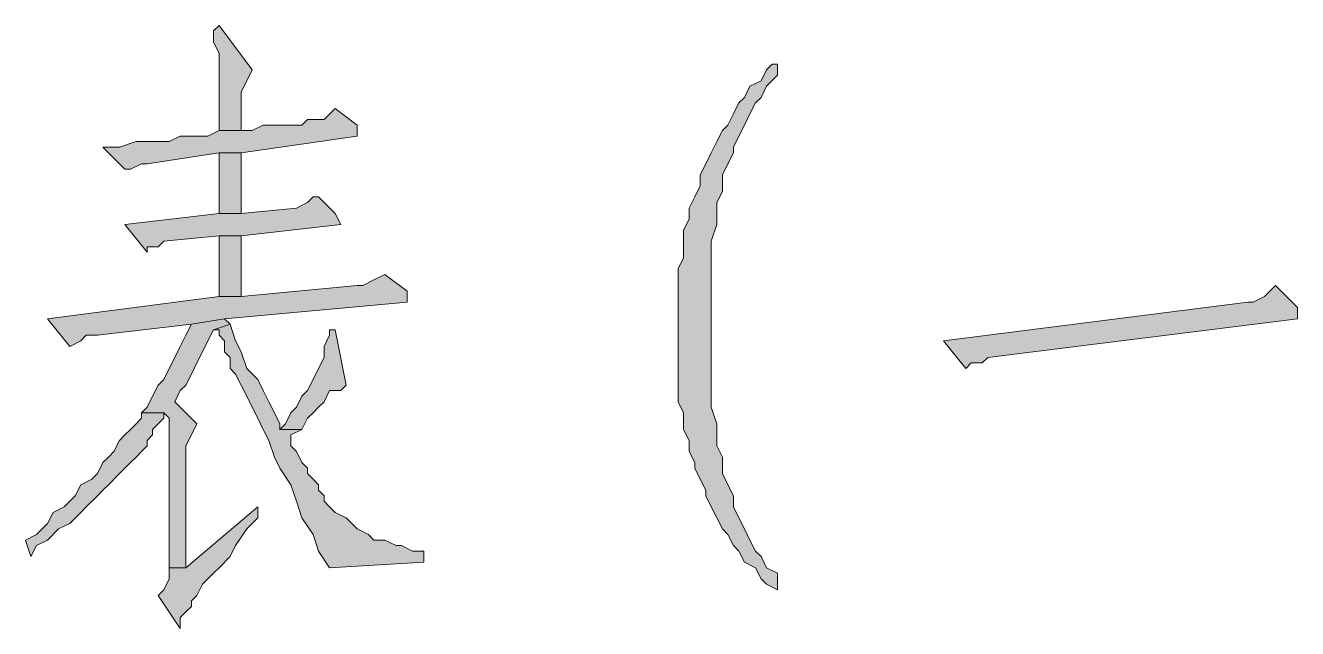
# Model space of a CAD drawing. Header units: millimetres. Extents: x 24 to 410, y 10 to 282.
# Drawn here: x 313.35 to 323.09, y 175.6 to 180.21 of the extents above; entities that cross this region are included whole.
import ezdxf

# ---------------------------------------------------------------- set-up
doc = ezdxf.new("R2010")
doc.units = ezdxf.units.MM

msp = doc.modelspace()

# ---------------------------------------------------------------- hatches: boundary and pattern name
h = msp.add_hatch(color=7)
h.dxf.hatch_style = 2
h.paths.add_polyline_path([(314.833, 180.213), (314.790667, 180.170667), (314.790667, 180.086), (314.833, 180.001333), (314.833, 179.408667), (315.002333, 179.408667), (315.002333, 179.705), (315.044667, 179.789667), (315.087, 179.874333)])
h = msp.add_hatch(color=7)
h.dxf.hatch_style = 2
h.paths.add_polyline_path([(319.108667, 179.916667), (319.066333, 179.916667), (319.024, 179.874333), (318.981667, 179.789667), (318.897, 179.747333), (318.854667, 179.662667), (318.812333, 179.620333), (318.77, 179.535667), (318.727667, 179.451), (318.685333, 179.408667), (318.643, 179.324), (318.600667, 179.239333), (318.558333, 179.154667), (318.516, 179.07), (318.516, 178.985333), (318.473667, 178.900667), (318.431333, 178.816), (318.431333, 178.731333), (318.389, 178.646667), (318.389, 178.435), (318.346667, 178.350333), (318.346667, 178.054), (318.346667, 177.969333), (318.346667, 177.334333), (318.389, 177.249667), (318.389, 177.122667), (318.431333, 177.038), (318.431333, 176.953333), (318.473667, 176.868667), (318.473667, 176.826333), (318.516, 176.741667), (318.558333, 176.657), (318.558333, 176.614667), (318.600667, 176.53), (318.643, 176.445333), (318.685333, 176.360667), (318.727667, 176.318333), (318.77, 176.233667), (318.812333, 176.191333), (318.854667, 176.106667), (318.939333, 176.064333), (318.981667, 175.979667), (319.024, 175.937333), (319.108667, 175.895), (319.108667, 176.022), (319.024, 176.064333), (318.981667, 176.149), (318.939333, 176.191333), (318.897, 176.276), (318.854667, 176.360667), (318.812333, 176.445333), (318.77, 176.53), (318.77, 176.614667), (318.727667, 176.699333), (318.685333, 176.784), (318.685333, 176.911), (318.643, 176.995667), (318.643, 177.165), (318.600667, 177.292), (318.600667, 178.562), (318.643, 178.689), (318.643, 178.858333), (318.685333, 178.943), (318.685333, 179.07), (318.727667, 179.154667), (318.77, 179.239333), (318.77, 179.281667), (318.812333, 179.366333), (318.854667, 179.451), (318.897, 179.535667), (318.939333, 179.620333), (318.981667, 179.662667), (319.024, 179.747333), (319.108667, 179.832)])
h = msp.add_hatch(color=7)
h.dxf.hatch_style = 2
h.paths.add_polyline_path([(315.722, 179.578), (315.637333, 179.493333), (315.510333, 179.493333), (315.468, 179.451), (315.171667, 179.451), (315.087, 179.408667), (314.833, 179.408667), (314.748333, 179.366333), (314.536667, 179.366333), (314.452, 179.324), (314.325, 179.324), (314.198, 179.324), (314.071, 179.281667), (313.944, 179.281667), (314.113333, 179.112333), (314.155667, 179.112333), (314.240333, 179.154667), (314.282667, 179.154667), (314.833, 179.239333), (315.002333, 179.239333), (315.891333, 179.366333), (315.891333, 179.451)])
h = msp.add_hatch(color=7)
h.dxf.hatch_style = 2
h.paths.add_polyline_path([(315.002333, 179.239333), (314.833, 179.239333), (314.833, 178.773667), (315.002333, 178.773667), (315.002333, 178.816)])
h = msp.add_hatch(color=7)
h.dxf.hatch_style = 2
h.paths.add_polyline_path([(315.595, 178.900667), (315.552667, 178.900667), (315.510333, 178.858333), (315.425667, 178.816), (315.002333, 178.773667), (314.833, 178.773667), (314.113333, 178.689), (314.282667, 178.477333), (314.282667, 178.519667), (314.367333, 178.519667), (314.409667, 178.562), (314.833, 178.604333), (315.002333, 178.604333), (315.764333, 178.689), (315.722, 178.773667)])
h = msp.add_hatch(color=7)
h.dxf.hatch_style = 2
h.paths.add_polyline_path([(315.002333, 178.604333), (314.833, 178.604333), (314.833, 178.138667), (315.002333, 178.138667), (315.002333, 178.223333)])
h = msp.add_hatch(color=7)
h.dxf.hatch_style = 2
h.paths.add_polyline_path([(316.103, 178.308), (316.018333, 178.265667), (315.933667, 178.223333), (315.891333, 178.223333), (315.002333, 178.138667), (314.833, 178.138667), (313.520667, 177.969333), (313.69, 177.757667), (313.774667, 177.8), (313.817, 177.842333), (313.901667, 177.842333), (314.621333, 177.927), (314.875333, 177.969333), (316.272333, 178.096333), (316.272333, 178.181)])
h = msp.add_hatch(color=7)
h.dxf.hatch_style = 2
h.paths.add_polyline_path([(322.918667, 178.223333), (322.876333, 178.181), (322.834, 178.138667), (322.749333, 178.096333), (322.707, 178.096333), (320.378667, 177.8), (320.548, 177.588333), (320.590333, 177.630667), (320.675, 177.630667), (320.717333, 177.673), (323.088, 177.969333), (323.088, 178.054)])
h = msp.add_hatch(color=7)
h.dxf.hatch_style = 2
h.paths.add_polyline_path([(314.875333, 177.969333), (314.621333, 177.927), (314.579, 177.842333), (314.536667, 177.757667), (314.494333, 177.673), (314.452, 177.588333), (314.409667, 177.503667), (314.367333, 177.461333), (314.325, 177.376667), (314.282667, 177.292), (314.240333, 177.249667), (314.409667, 177.249667), (314.452, 177.207333), (314.452, 176.064333), (314.579, 176.064333), (314.579, 176.106667), (314.579, 176.995667), (314.621333, 177.080333), (314.663667, 177.165), (314.494333, 177.334333), (314.536667, 177.419), (314.579, 177.461333), (314.621333, 177.546), (314.663667, 177.630667), (314.706, 177.715333), (314.748333, 177.8), (314.790667, 177.884667), (314.917667, 177.927)])
h = msp.add_hatch(color=7)
h.dxf.hatch_style = 2
h.paths.add_polyline_path([(314.917667, 177.927), (314.790667, 177.884667), (314.833, 177.884667), (314.833, 177.842333), (314.875333, 177.8), (314.875333, 177.715333), (314.917667, 177.673), (314.917667, 177.588333), (314.96, 177.546), (315.002333, 177.461333), (315.044667, 177.376667), (315.087, 177.292), (315.129333, 177.207333), (315.171667, 177.122667), (315.214, 177.038), (315.256333, 176.911), (315.298667, 176.826333), (315.383333, 176.699333), (315.425667, 176.572333), (315.468, 176.445333), (315.552667, 176.318333), (315.595, 176.191333), (315.679667, 176.064333), (316.399333, 176.106667), (316.399333, 176.191333), (316.314667, 176.191333), (316.23, 176.233667), (316.187667, 176.233667), (316.103, 176.276), (316.018333, 176.276), (315.976, 176.318333), (315.891333, 176.360667), (315.849, 176.403), (315.806667, 176.445333), (315.722, 176.487667), (315.679667, 176.53), (315.637333, 176.572333), (315.637333, 176.614667), (315.595, 176.657), (315.595, 176.699333), (315.552667, 176.741667), (315.510333, 176.784), (315.510333, 176.826333), (315.468, 176.868667), (315.425667, 176.953333), (315.383333, 176.995667), (315.383333, 177.080333), (315.468, 177.122667), (315.298667, 177.122667), (315.298667, 177.165), (315.256333, 177.249667), (315.214, 177.334333), (315.171667, 177.419), (315.129333, 177.503667), (315.044667, 177.588333), (315.002333, 177.715333), (314.96, 177.8)])
h = msp.add_hatch(color=7)
h.dxf.hatch_style = 2
h.paths.add_polyline_path([(315.722, 177.884667), (315.679667, 177.884667), (315.679667, 177.842333), (315.637333, 177.757667), (315.637333, 177.673), (315.595, 177.588333), (315.552667, 177.503667), (315.510333, 177.419), (315.468, 177.376667), (315.425667, 177.292), (315.383333, 177.249667), (315.341, 177.165), (315.298667, 177.122667), (315.468, 177.122667), (315.510333, 177.207333), (315.552667, 177.249667), (315.595, 177.292), (315.637333, 177.334333), (315.679667, 177.419), (315.764333, 177.419), (315.806667, 177.461333)])
h = msp.add_hatch(color=7)
h.dxf.hatch_style = 2
h.paths.add_polyline_path([(314.240333, 177.249667), (314.240333, 177.207333), (314.198, 177.165), (314.155667, 177.122667), (314.113333, 177.080333), (314.071, 177.038), (314.028667, 176.953333), (313.986333, 176.911), (313.944, 176.868667), (313.901667, 176.784), (313.859333, 176.741667), (313.774667, 176.699333), (313.732333, 176.614667), (313.647667, 176.53), (313.563, 176.487667), (313.520667, 176.403), (313.436, 176.318333), (313.351333, 176.276), (313.393667, 176.149), (313.436, 176.233667), (313.520667, 176.276), (313.605333, 176.360667), (313.69, 176.403), (313.774667, 176.487667), (313.817, 176.53), (313.901667, 176.614667), (313.944, 176.657), (313.986333, 176.699333), (314.071, 176.784), (314.113333, 176.826333), (314.155667, 176.868667), (314.198, 176.911), (314.240333, 176.953333), (314.282667, 176.995667), (314.282667, 177.038), (314.325, 177.080333), (314.325, 177.122667), (314.367333, 177.165), (314.409667, 177.207333), (314.409667, 177.249667)])
h = msp.add_hatch(color=7)
h.dxf.hatch_style = 2
h.paths.add_polyline_path([(315.129333, 176.53), (314.579, 176.064333), (314.452, 176.064333), (314.452, 176.022), (314.452, 175.979667), (314.409667, 175.895), (314.367333, 175.852667), (314.536667, 175.598667), (314.536667, 175.683333), (314.579, 175.725667), (314.621333, 175.768), (314.621333, 175.810333), (314.663667, 175.852667), (314.706, 175.937333), (314.790667, 176.022), (314.833, 176.064333), (314.917667, 176.149), (314.96, 176.233667), (315.044667, 176.360667), (315.129333, 176.445333)])

# ---------------------------------------------------------------- linework, layer by layer
at = {"color": 7, "lineweight": 0}
for points in [[(314.833, 180.213), (314.790667, 180.170667), (314.790667, 180.086), (314.833, 180.001333), (314.833, 179.408667), (315.002333, 179.408667), (315.002333, 179.705), (315.044667, 179.789667), (315.087, 179.874333)], [(319.108667, 179.916667), (319.066333, 179.916667), (319.024, 179.874333), (318.981667, 179.789667), (318.897, 179.747333), (318.854667, 179.662667), (318.812333, 179.620333), (318.77, 179.535667), (318.727667, 179.451), (318.685333, 179.408667), (318.643, 179.324), (318.600667, 179.239333), (318.558333, 179.154667), (318.516, 179.07), (318.516, 178.985333), (318.473667, 178.900667), (318.431333, 178.816), (318.431333, 178.731333), (318.389, 178.646667), (318.389, 178.435), (318.346667, 178.350333), (318.346667, 178.054), (318.346667, 177.969333), (318.346667, 177.334333), (318.389, 177.249667), (318.389, 177.122667), (318.431333, 177.038), (318.431333, 176.953333), (318.473667, 176.868667), (318.473667, 176.826333), (318.516, 176.741667), (318.558333, 176.657), (318.558333, 176.614667), (318.600667, 176.53), (318.643, 176.445333), (318.685333, 176.360667), (318.727667, 176.318333), (318.77, 176.233667), (318.812333, 176.191333), (318.854667, 176.106667), (318.939333, 176.064333), (318.981667, 175.979667), (319.024, 175.937333), (319.108667, 175.895), (319.108667, 176.022), (319.024, 176.064333), (318.981667, 176.149), (318.939333, 176.191333), (318.897, 176.276), (318.854667, 176.360667), (318.812333, 176.445333), (318.77, 176.53), (318.77, 176.614667), (318.727667, 176.699333), (318.685333, 176.784), (318.685333, 176.911), (318.643, 176.995667), (318.643, 177.165), (318.600667, 177.292), (318.600667, 178.562), (318.643, 178.689), (318.643, 178.858333), (318.685333, 178.943), (318.685333, 179.07), (318.727667, 179.154667), (318.77, 179.239333), (318.77, 179.281667), (318.812333, 179.366333), (318.854667, 179.451), (318.897, 179.535667), (318.939333, 179.620333), (318.981667, 179.662667), (319.024, 179.747333), (319.108667, 179.832)], [(315.722, 179.578), (315.637333, 179.493333), (315.510333, 179.493333), (315.468, 179.451), (315.171667, 179.451), (315.087, 179.408667), (314.833, 179.408667), (314.748333, 179.366333), (314.536667, 179.366333), (314.452, 179.324), (314.325, 179.324), (314.198, 179.324), (314.071, 179.281667), (313.944, 179.281667), (314.113333, 179.112333), (314.155667, 179.112333), (314.240333, 179.154667), (314.282667, 179.154667), (314.833, 179.239333), (315.002333, 179.239333), (315.891333, 179.366333), (315.891333, 179.451)], [(315.002333, 179.239333), (314.833, 179.239333), (314.833, 178.773667), (315.002333, 178.773667), (315.002333, 178.816)], [(315.595, 178.900667), (315.552667, 178.900667), (315.510333, 178.858333), (315.425667, 178.816), (315.002333, 178.773667), (314.833, 178.773667), (314.113333, 178.689), (314.282667, 178.477333), (314.282667, 178.519667), (314.367333, 178.519667), (314.409667, 178.562), (314.833, 178.604333), (315.002333, 178.604333), (315.764333, 178.689), (315.722, 178.773667)], [(315.002333, 178.604333), (314.833, 178.604333), (314.833, 178.138667), (315.002333, 178.138667), (315.002333, 178.223333)], [(316.103, 178.308), (316.018333, 178.265667), (315.933667, 178.223333), (315.891333, 178.223333), (315.002333, 178.138667), (314.833, 178.138667), (313.520667, 177.969333), (313.69, 177.757667), (313.774667, 177.8), (313.817, 177.842333), (313.901667, 177.842333), (314.621333, 177.927), (314.875333, 177.969333), (316.272333, 178.096333), (316.272333, 178.181)], [(322.918667, 178.223333), (322.876333, 178.181), (322.834, 178.138667), (322.749333, 178.096333), (322.707, 178.096333), (320.378667, 177.8), (320.548, 177.588333), (320.590333, 177.630667), (320.675, 177.630667), (320.717333, 177.673), (323.088, 177.969333), (323.088, 178.054)], [(314.875333, 177.969333), (314.621333, 177.927), (314.579, 177.842333), (314.536667, 177.757667), (314.494333, 177.673), (314.452, 177.588333), (314.409667, 177.503667), (314.367333, 177.461333), (314.325, 177.376667), (314.282667, 177.292), (314.240333, 177.249667), (314.409667, 177.249667), (314.452, 177.207333), (314.452, 176.064333), (314.579, 176.064333), (314.579, 176.106667), (314.579, 176.995667), (314.621333, 177.080333), (314.663667, 177.165), (314.494333, 177.334333), (314.536667, 177.419), (314.579, 177.461333), (314.621333, 177.546), (314.663667, 177.630667), (314.706, 177.715333), (314.748333, 177.8), (314.790667, 177.884667), (314.917667, 177.927)], [(314.917667, 177.927), (314.790667, 177.884667), (314.833, 177.884667), (314.833, 177.842333), (314.875333, 177.8), (314.875333, 177.715333), (314.917667, 177.673), (314.917667, 177.588333), (314.96, 177.546), (315.002333, 177.461333), (315.044667, 177.376667), (315.087, 177.292), (315.129333, 177.207333), (315.171667, 177.122667), (315.214, 177.038), (315.256333, 176.911), (315.298667, 176.826333), (315.383333, 176.699333), (315.425667, 176.572333), (315.468, 176.445333), (315.552667, 176.318333), (315.595, 176.191333), (315.679667, 176.064333), (316.399333, 176.106667), (316.399333, 176.191333), (316.314667, 176.191333), (316.23, 176.233667), (316.187667, 176.233667), (316.103, 176.276), (316.018333, 176.276), (315.976, 176.318333), (315.891333, 176.360667), (315.849, 176.403), (315.806667, 176.445333), (315.722, 176.487667), (315.679667, 176.53), (315.637333, 176.572333), (315.637333, 176.614667), (315.595, 176.657), (315.595, 176.699333), (315.552667, 176.741667), (315.510333, 176.784), (315.510333, 176.826333), (315.468, 176.868667), (315.425667, 176.953333), (315.383333, 176.995667), (315.383333, 177.080333), (315.468, 177.122667), (315.298667, 177.122667), (315.298667, 177.165), (315.256333, 177.249667), (315.214, 177.334333), (315.171667, 177.419), (315.129333, 177.503667), (315.044667, 177.588333), (315.002333, 177.715333), (314.96, 177.8)], [(315.722, 177.884667), (315.679667, 177.884667), (315.679667, 177.842333), (315.637333, 177.757667), (315.637333, 177.673), (315.595, 177.588333), (315.552667, 177.503667), (315.510333, 177.419), (315.468, 177.376667), (315.425667, 177.292), (315.383333, 177.249667), (315.341, 177.165), (315.298667, 177.122667), (315.468, 177.122667), (315.510333, 177.207333), (315.552667, 177.249667), (315.595, 177.292), (315.637333, 177.334333), (315.679667, 177.419), (315.764333, 177.419), (315.806667, 177.461333)], [(314.240333, 177.249667), (314.240333, 177.207333), (314.198, 177.165), (314.155667, 177.122667), (314.113333, 177.080333), (314.071, 177.038), (314.028667, 176.953333), (313.986333, 176.911), (313.944, 176.868667), (313.901667, 176.784), (313.859333, 176.741667), (313.774667, 176.699333), (313.732333, 176.614667), (313.647667, 176.53), (313.563, 176.487667), (313.520667, 176.403), (313.436, 176.318333), (313.351333, 176.276), (313.393667, 176.149), (313.436, 176.233667), (313.520667, 176.276), (313.605333, 176.360667), (313.69, 176.403), (313.774667, 176.487667), (313.817, 176.53), (313.901667, 176.614667), (313.944, 176.657), (313.986333, 176.699333), (314.071, 176.784), (314.113333, 176.826333), (314.155667, 176.868667), (314.198, 176.911), (314.240333, 176.953333), (314.282667, 176.995667), (314.282667, 177.038), (314.325, 177.080333), (314.325, 177.122667), (314.367333, 177.165), (314.409667, 177.207333), (314.409667, 177.249667)], [(315.129333, 176.53), (314.579, 176.064333), (314.452, 176.064333), (314.452, 176.022), (314.452, 175.979667), (314.409667, 175.895), (314.367333, 175.852667), (314.536667, 175.598667), (314.536667, 175.683333), (314.579, 175.725667), (314.621333, 175.768), (314.621333, 175.810333), (314.663667, 175.852667), (314.706, 175.937333), (314.790667, 176.022), (314.833, 176.064333), (314.917667, 176.149), (314.96, 176.233667), (315.044667, 176.360667), (315.129333, 176.445333)]]:
    msp.add_lwpolyline(points, close=True, dxfattribs=at)

doc.saveas('drawing.dxf')
